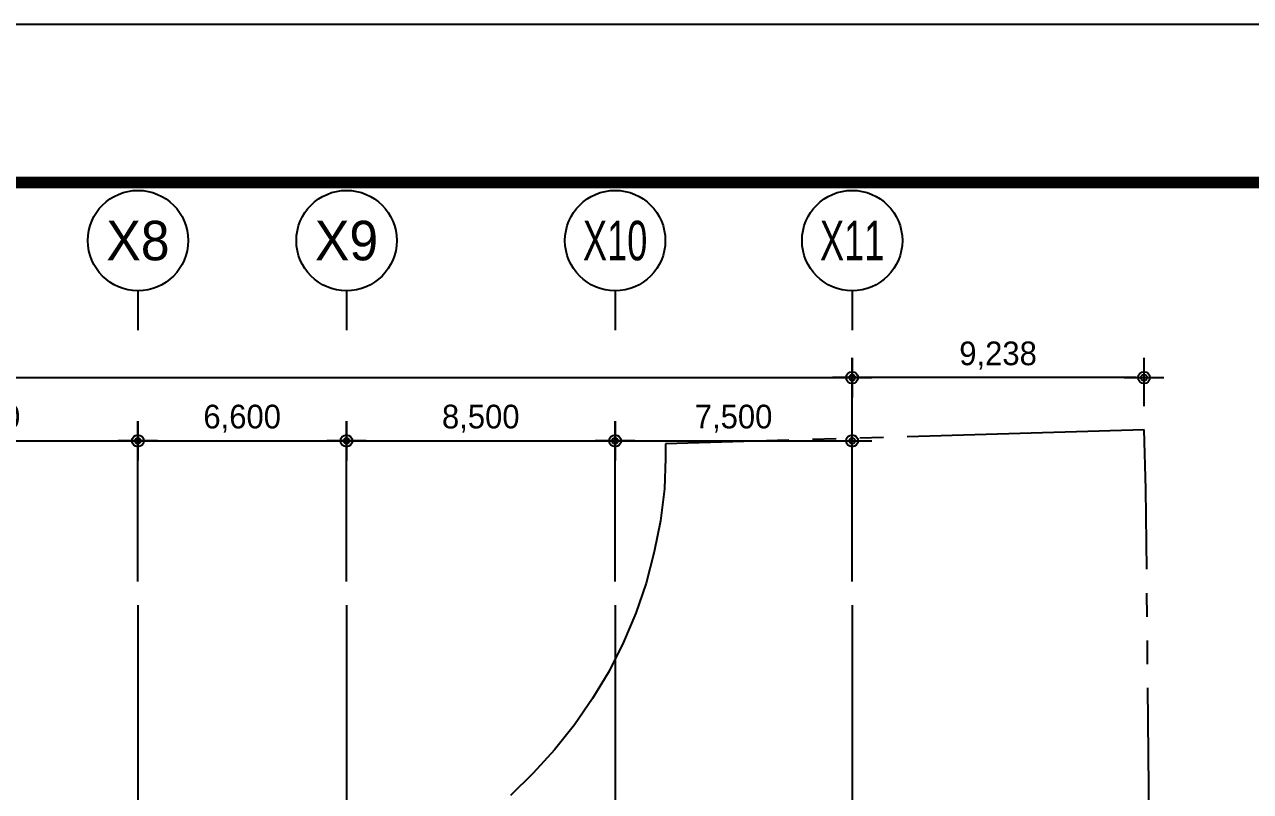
# Model space of a CAD drawing. Header units: metres. Extents: x 630750 to 860239, y 578133 to 726633.
# Drawn here: x 744317 to 783110, y 702363 to 726633 of the extents above; entities that cross this region are included whole.
import ezdxf
from ezdxf.enums import TextEntityAlignment as Align

# ---------------------------------------------------------------- set-up
doc = ezdxf.new("R2010")
doc.units = ezdxf.units.M
doc.header["$LTSCALE"] = 300
doc.linetypes.add('SITE$0$ACAD$0$DASHED', pattern=[19.05, 12.7, -6.35])
doc.linetypes.add('SITE$0$PROPERTY', pattern=[37.5, 25, -2.5, 2.5, -2.5, 2.5, -2.5])
doc.layers.get('Defpoints').update_dxf_attribs({"color": 8})
for name, color, linetype in [('001dmp-FORM', 7, 'Continuous'), ('A-CEN-1', 1, 'Continuous'), ('A-DIM', 7, 'Continuous'), ('A-GRID-DIMS', 14, 'Continuous'), ('DIM', 7, 'Continuous'), ('SITE$0$C-PROP', 72, 'SITE$0$ACAD$0$DASHED')]:
    doc.layers.add(name, color=color, linetype=linetype)
doc.styles.add('TEXT(돋음)', font='')
doc.styles.add('돋움', font='')
doc.styles.get('TEXT(돋음)').set_extended_font_data('Dotum')
doc.styles.get('돋움').set_extended_font_data('Dotum')
doc.dimstyles.new('DIM250', dxfattribs={"dimscale": 250, "dimtxt": 3, "dimasz": 1, "dimexe": 2, "dimexo": 3, "dimgap": 1, "dimtad": 1, "dimdec": 0, "dimzin": 0, "dimdsep": 46, "dimlunit": 6, "dimtxsty": 'TEXT(돋음)', "dimblk": 'Z_DOT', "dimcen": 2.5, "dimdle": 2, "dimclrd": 256, "dimclre": 256, "dimclrt": 3, "dimadec": 0, "dimazin": 0, "dimtfac": 1, "dimtdec": 0, "dimtix": 1, "dimtmove": 2, "dimatfit": 3, "dimldrblk": 'Z_DOT', "dimfxl": 1, "dimtolj": 1, "dimtzin": 0, "dimarcsym": 0})

# ---------------------------------------------------------------- blocks, each defined once
blk = doc.blocks.new('Z_DOT')
at = {"layer": 'DIM', "color": 7}
for p, q in [((0, -2.5), (0, 2.5)), ((-2.5, 0), (2.5, 0))]:
    blk.add_line(p, q, dxfattribs=at)
for radius in [0.75, 0.375]:
    blk.add_circle((0, 0), radius, dxfattribs=at)
blk = doc.blocks.new('*D52')
at = {"layer": 'A-DIM', "lineweight": -2, "transparency": 16777216}
for p, q in [((679504, 709009), (679504, 715959)), ((770504, 709009), (770504, 715959)), ((679754, 715459), (770254, 715459))]:
    blk.add_line(p, q, dxfattribs=at)
at = {"layer": 'Defpoints', "color": 0, "transparency": 16777216}
for p in [(770504, 715459), (679504, 708259), (770504, 708259)]:
    blk.add_point(p, dxfattribs=at)
at = {"layer": 'A-DIM', "lineweight": -2, "transparency": 16777216, "xscale": 250, "yscale": 250, "zscale": 250, "rotation": 180}
blk.add_blockref('Z_DOT', (679504, 715459), dxfattribs=at)
at = {"layer": 'A-DIM', "lineweight": -2, "transparency": 16777216, "xscale": 250, "yscale": 250, "zscale": 250}
blk.add_blockref('Z_DOT', (770504, 715459), dxfattribs=at)
at = {"layer": 'A-DIM', "color": 3, "transparency": 16777216, "insert": (725004, 716157), "char_height": 750, "attachment_point": 5, "style": 'TEXT(돋음)'}
blk.add_mtext('\\A1;91,000', dxfattribs=at)
blk = doc.blocks.new('*D61')
at = {"layer": 'A-DIM', "lineweight": -2, "transparency": 16777216}
for p, q in [((738004, 709009), (738004, 713959)), ((747904, 709009), (747904, 713959)), ((738254, 713459), (747654, 713459))]:
    blk.add_line(p, q, dxfattribs=at)
at = {"layer": 'Defpoints', "color": 0, "transparency": 16777216}
for p in [(747904, 713459), (738004, 708259), (747904, 708259)]:
    blk.add_point(p, dxfattribs=at)
at = {"layer": 'A-DIM', "lineweight": -2, "transparency": 16777216, "xscale": 250, "yscale": 250, "zscale": 250, "rotation": 180}
blk.add_blockref('Z_DOT', (738004, 713459), dxfattribs=at)
at = {"layer": 'A-DIM', "lineweight": -2, "transparency": 16777216, "xscale": 250, "yscale": 250, "zscale": 250}
blk.add_blockref('Z_DOT', (747904, 713459), dxfattribs=at)
at = {"layer": 'A-DIM', "color": 3, "transparency": 16777216, "insert": (742954, 714157), "char_height": 750, "attachment_point": 5, "style": 'TEXT(돋음)'}
blk.add_mtext('\\A1;9,900', dxfattribs=at)
blk = doc.blocks.new('*D62')
at = {"layer": 'A-DIM', "lineweight": -2, "transparency": 16777216}
for p, q in [((747904, 709009), (747904, 713959)), ((754504, 709009), (754504, 713959)), ((748154, 713459), (754254, 713459))]:
    blk.add_line(p, q, dxfattribs=at)
at = {"layer": 'Defpoints', "color": 0, "transparency": 16777216}
for p in [(754504, 713459), (747904, 708259), (754504, 708259)]:
    blk.add_point(p, dxfattribs=at)
at = {"layer": 'A-DIM', "lineweight": -2, "transparency": 16777216, "xscale": 250, "yscale": 250, "zscale": 250, "rotation": 180}
blk.add_blockref('Z_DOT', (747904, 713459), dxfattribs=at)
at = {"layer": 'A-DIM', "lineweight": -2, "transparency": 16777216, "xscale": 250, "yscale": 250, "zscale": 250}
blk.add_blockref('Z_DOT', (754504, 713459), dxfattribs=at)
at = {"layer": 'A-DIM', "color": 3, "transparency": 16777216, "insert": (751204, 714157), "char_height": 750, "attachment_point": 5, "style": 'TEXT(돋음)'}
blk.add_mtext('\\A1;6,600', dxfattribs=at)
blk = doc.blocks.new('*D63')
at = {"layer": 'A-DIM', "lineweight": -2, "transparency": 16777216}
for p, q in [((754504, 709009), (754504, 713959)), ((763004, 709009), (763004, 713959)), ((754754, 713459), (762754, 713459))]:
    blk.add_line(p, q, dxfattribs=at)
at = {"layer": 'Defpoints', "color": 0, "transparency": 16777216}
for p in [(763004, 713459), (754504, 708259), (763004, 708259)]:
    blk.add_point(p, dxfattribs=at)
at = {"layer": 'A-DIM', "lineweight": -2, "transparency": 16777216, "xscale": 250, "yscale": 250, "zscale": 250, "rotation": 180}
blk.add_blockref('Z_DOT', (754504, 713459), dxfattribs=at)
at = {"layer": 'A-DIM', "lineweight": -2, "transparency": 16777216, "xscale": 250, "yscale": 250, "zscale": 250}
blk.add_blockref('Z_DOT', (763004, 713459), dxfattribs=at)
at = {"layer": 'A-DIM', "color": 3, "transparency": 16777216, "insert": (758754, 714157), "char_height": 750, "attachment_point": 5, "style": 'TEXT(돋음)'}
blk.add_mtext('\\A1;8,500', dxfattribs=at)
blk = doc.blocks.new('*D64')
at = {"layer": 'A-DIM', "lineweight": -2, "transparency": 16777216}
for p, q in [((763004, 709009), (763004, 713959)), ((770504, 709009), (770504, 713959)), ((763254, 713459), (770254, 713459))]:
    blk.add_line(p, q, dxfattribs=at)
at = {"layer": 'Defpoints', "color": 0, "transparency": 16777216}
for p in [(770504, 713459), (763004, 708259), (770504, 708259)]:
    blk.add_point(p, dxfattribs=at)
at = {"layer": 'A-DIM', "lineweight": -2, "transparency": 16777216, "xscale": 250, "yscale": 250, "zscale": 250, "rotation": 180}
blk.add_blockref('Z_DOT', (763004, 713459), dxfattribs=at)
at = {"layer": 'A-DIM', "lineweight": -2, "transparency": 16777216, "xscale": 250, "yscale": 250, "zscale": 250}
blk.add_blockref('Z_DOT', (770504, 713459), dxfattribs=at)
at = {"layer": 'A-DIM', "color": 3, "transparency": 16777216, "insert": (766754, 714157), "char_height": 750, "attachment_point": 5, "style": 'TEXT(돋음)'}
blk.add_mtext('\\A1;7,500', dxfattribs=at)
blk = doc.blocks.new('*U18')
blk.add_line((0, 5), (0, 0))
blk.add_circle((0, 11.35), 6.35)
at = {"color": 3, "style": '돋움'}
blk.add_attdef('NO', text='', height=5, dxfattribs=at).set_placement((0, 11.35), align=Align.MIDDLE_CENTER)
blk = doc.blocks.new('*D94')
at = {"layer": 'A-DIM', "lineweight": -2, "transparency": 16777216}
for p, q in [((770504, 709009), (770504, 715959)), ((779742, 714558), (779742, 715959)), ((779492, 715459), (770754, 715459))]:
    blk.add_line(p, q, dxfattribs=at)
at = {"layer": 'Defpoints', "color": 0, "transparency": 16777216}
for p in [(770504, 715459), (779742, 713808), (770504, 708259)]:
    blk.add_point(p, dxfattribs=at)
at = {"layer": 'A-DIM', "lineweight": -2, "transparency": 16777216, "xscale": 250, "yscale": 250, "zscale": 250, "rotation": 180}
blk.add_blockref('Z_DOT', (770504, 715459), dxfattribs=at)
at = {"layer": 'A-DIM', "lineweight": -2, "transparency": 16777216, "xscale": 250, "yscale": 250, "zscale": 250}
blk.add_blockref('Z_DOT', (779742, 715459), dxfattribs=at)
at = {"layer": 'A-DIM', "color": 3, "transparency": 16777216, "insert": (775123, 716157), "char_height": 750, "attachment_point": 5, "style": 'TEXT(돋음)'}
blk.add_mtext('\\A1;9,238', dxfattribs=at)
blk = doc.blocks.new('*D125')
at = {"layer": 'A-DIM', "lineweight": -2, "transparency": 16777216}
for p, q in [((679504, 709009), (679504, 715959)), ((770504, 709009), (770504, 715959)), ((679754, 715459), (770254, 715459))]:
    blk.add_line(p, q, dxfattribs=at)
at = {"layer": 'Defpoints', "color": 0, "transparency": 16777216}
for p in [(770504, 715459), (679504, 708259), (770504, 708259)]:
    blk.add_point(p, dxfattribs=at)
at = {"layer": 'A-DIM', "lineweight": -2, "transparency": 16777216, "xscale": 250, "yscale": 250, "zscale": 250, "rotation": 180}
blk.add_blockref('Z_DOT', (679504, 715459), dxfattribs=at)
at = {"layer": 'A-DIM', "lineweight": -2, "transparency": 16777216, "xscale": 250, "yscale": 250, "zscale": 250}
blk.add_blockref('Z_DOT', (770504, 715459), dxfattribs=at)
at = {"layer": 'A-DIM', "color": 3, "transparency": 16777216, "insert": (725004, 716157), "char_height": 750, "attachment_point": 5, "style": 'TEXT(돋음)'}
blk.add_mtext('\\A1;91,000', dxfattribs=at)
blk = doc.blocks.new('*D134')
at = {"layer": 'A-DIM', "lineweight": -2, "transparency": 16777216}
for p, q in [((738004, 709009), (738004, 713959)), ((747904, 709009), (747904, 713959)), ((738254, 713459), (747654, 713459))]:
    blk.add_line(p, q, dxfattribs=at)
at = {"layer": 'Defpoints', "color": 0, "transparency": 16777216}
for p in [(747904, 713459), (738004, 708259), (747904, 708259)]:
    blk.add_point(p, dxfattribs=at)
at = {"layer": 'A-DIM', "lineweight": -2, "transparency": 16777216, "xscale": 250, "yscale": 250, "zscale": 250, "rotation": 180}
blk.add_blockref('Z_DOT', (738004, 713459), dxfattribs=at)
at = {"layer": 'A-DIM', "lineweight": -2, "transparency": 16777216, "xscale": 250, "yscale": 250, "zscale": 250}
blk.add_blockref('Z_DOT', (747904, 713459), dxfattribs=at)
at = {"layer": 'A-DIM', "color": 3, "transparency": 16777216, "insert": (742954, 714157), "char_height": 750, "attachment_point": 5, "style": 'TEXT(돋음)'}
blk.add_mtext('\\A1;9,900', dxfattribs=at)
blk = doc.blocks.new('*D135')
at = {"layer": 'A-DIM', "lineweight": -2, "transparency": 16777216}
for p, q in [((747904, 709009), (747904, 713959)), ((754504, 709009), (754504, 713959)), ((748154, 713459), (754254, 713459))]:
    blk.add_line(p, q, dxfattribs=at)
at = {"layer": 'Defpoints', "color": 0, "transparency": 16777216}
for p in [(754504, 713459), (747904, 708259), (754504, 708259)]:
    blk.add_point(p, dxfattribs=at)
at = {"layer": 'A-DIM', "lineweight": -2, "transparency": 16777216, "xscale": 250, "yscale": 250, "zscale": 250, "rotation": 180}
blk.add_blockref('Z_DOT', (747904, 713459), dxfattribs=at)
at = {"layer": 'A-DIM', "lineweight": -2, "transparency": 16777216, "xscale": 250, "yscale": 250, "zscale": 250}
blk.add_blockref('Z_DOT', (754504, 713459), dxfattribs=at)
at = {"layer": 'A-DIM', "color": 3, "transparency": 16777216, "insert": (751204, 714157), "char_height": 750, "attachment_point": 5, "style": 'TEXT(돋음)'}
blk.add_mtext('\\A1;6,600', dxfattribs=at)
blk = doc.blocks.new('*D136')
at = {"layer": 'A-DIM', "lineweight": -2, "transparency": 16777216}
for p, q in [((754504, 709009), (754504, 713959)), ((763004, 709009), (763004, 713959)), ((754754, 713459), (762754, 713459))]:
    blk.add_line(p, q, dxfattribs=at)
at = {"layer": 'Defpoints', "color": 0, "transparency": 16777216}
for p in [(763004, 713459), (754504, 708259), (763004, 708259)]:
    blk.add_point(p, dxfattribs=at)
at = {"layer": 'A-DIM', "lineweight": -2, "transparency": 16777216, "xscale": 250, "yscale": 250, "zscale": 250, "rotation": 180}
blk.add_blockref('Z_DOT', (754504, 713459), dxfattribs=at)
at = {"layer": 'A-DIM', "lineweight": -2, "transparency": 16777216, "xscale": 250, "yscale": 250, "zscale": 250}
blk.add_blockref('Z_DOT', (763004, 713459), dxfattribs=at)
at = {"layer": 'A-DIM', "color": 3, "transparency": 16777216, "insert": (758754, 714157), "char_height": 750, "attachment_point": 5, "style": 'TEXT(돋음)'}
blk.add_mtext('\\A1;8,500', dxfattribs=at)
blk = doc.blocks.new('*D137')
at = {"layer": 'A-DIM', "lineweight": -2, "transparency": 16777216}
for p, q in [((763004, 709009), (763004, 713959)), ((770504, 709009), (770504, 713959)), ((763254, 713459), (770254, 713459))]:
    blk.add_line(p, q, dxfattribs=at)
at = {"layer": 'Defpoints', "color": 0, "transparency": 16777216}
for p in [(770504, 713459), (763004, 708259), (770504, 708259)]:
    blk.add_point(p, dxfattribs=at)
at = {"layer": 'A-DIM', "lineweight": -2, "transparency": 16777216, "xscale": 250, "yscale": 250, "zscale": 250, "rotation": 180}
blk.add_blockref('Z_DOT', (763004, 713459), dxfattribs=at)
at = {"layer": 'A-DIM', "lineweight": -2, "transparency": 16777216, "xscale": 250, "yscale": 250, "zscale": 250}
blk.add_blockref('Z_DOT', (770504, 713459), dxfattribs=at)
at = {"layer": 'A-DIM', "color": 3, "transparency": 16777216, "insert": (766754, 714157), "char_height": 750, "attachment_point": 5, "style": 'TEXT(돋음)'}
blk.add_mtext('\\A1;7,500', dxfattribs=at)
blk = doc.blocks.new('*D167')
at = {"layer": 'A-DIM', "lineweight": -2, "transparency": 16777216}
for p, q in [((770504, 709009), (770504, 715959)), ((779742, 714558), (779742, 715959)), ((779492, 715459), (770754, 715459))]:
    blk.add_line(p, q, dxfattribs=at)
at = {"layer": 'Defpoints', "color": 0, "transparency": 16777216}
for p in [(770504, 715459), (779742, 713808), (770504, 708259)]:
    blk.add_point(p, dxfattribs=at)
at = {"layer": 'A-DIM', "lineweight": -2, "transparency": 16777216, "xscale": 250, "yscale": 250, "zscale": 250, "rotation": 180}
blk.add_blockref('Z_DOT', (770504, 715459), dxfattribs=at)
at = {"layer": 'A-DIM', "lineweight": -2, "transparency": 16777216, "xscale": 250, "yscale": 250, "zscale": 250}
blk.add_blockref('Z_DOT', (779742, 715459), dxfattribs=at)
at = {"layer": 'A-DIM', "color": 3, "transparency": 16777216, "insert": (775123, 716157), "char_height": 750, "attachment_point": 5, "style": 'TEXT(돋음)'}
blk.add_mtext('\\A1;9,238', dxfattribs=at)
blk = doc.blocks.new('xref-sheet(건축)')
at = {"layer": '001dmp-FORM', "color": 30}
blk.add_lwpolyline([(8410, 5940), (0, 5940), (0, 0), (8410, 0)], close=True, dxfattribs=at)
at = {"layer": '001dmp-FORM', "const_width": 15}
blk.add_lwpolyline([(300, 200), (300, 5740), (8210, 5740), (8210, 200)], close=True, dxfattribs=at)

msp = doc.modelspace()

# ---------------------------------------------------------------- linework, layer by layer
at = {"layer": 'A-CEN-1', "linetype": 'Continuous'}
for p, q in [((747904.4, 708258.8), (747904.4, 599232.8)), ((754504.4, 708258.8), (754504.4, 599232.8)), ((763004.4, 708258.8), (763004.4, 599232.8)), ((770504.4, 708258.8), (770504.4, 599232.8))]:
    msp.add_line(p, q, dxfattribs=at)
at = {"layer": 'DIM'}
msp.add_lwpolyline([(779801, 711927.7, 0, 250, 0), (780834.5, 711927.7, 0, 0, 0), (782908.2, 711927.7, 0, 0, 0), (782908.2, 711927.7, 0, 0, 0)], format="xyseb", dxfattribs=at)
at = {"layer": 'SITE$0$C-PROP', "color": 9, "linetype": 'SITE$0$PROPERTY'}
msp.add_lwpolyline([(780047, 686894.3), (779801, 711927.7), (779742.5, 713808.5), (764598.3, 713360.1), (764595.8, 712910.9), (764567.3, 711936), (764444.8, 710927.4), (764245.7, 709942.3), (763983.4, 708955.8), (763660.2, 708009), (763270, 707082.8), (762819.6, 706164.8), (762291.9, 705301.9), (761722.4, 704472.9), (761091.9, 703683.6), (760412.9, 702940.7), (759692, 702231.6)], dxfattribs=at)

# ---------------------------------------------------------------- block references
at = {"xscale": 24.99999135418329, "yscale": 24.99999133078381, "zscale": 24.99999133122849}
msp.add_blockref('xref-sheet(건축)', (630750, 578132.8), dxfattribs=at)
at = {"layer": 'A-GRID-DIMS', "xscale": 250, "yscale": 250, "zscale": 250}
for p, values in [((747906.4, 716958.8), {'NO': 'X8'}), ((747906.4, 716958.8), {'NO': 'X8'}), ((754506.4, 716958.8), {'NO': 'X9'}), ((754506.4, 716958.8), {'NO': 'X9'})]:
    msp.add_blockref('*U18', p, dxfattribs=at).add_auto_attribs(values)
at = {"layer": 'A-GRID-DIMS'}
ref = msp.add_blockref('*U18', (763006.4, 716958.8), dxfattribs=dict(at, xscale=250, yscale=250, zscale=250))
ref.add_attrib('NO', 'X10', dxfattribs={"layer": '0', "color": 3, "height": 1250, "style": '돋움', "width": 0.7}).set_placement((763006.4, 719796.3), align=Align.MIDDLE_CENTER)
ref = msp.add_blockref('*U18', (763006.4, 716958.8), dxfattribs=dict(at, xscale=250, yscale=250, zscale=250))
ref.add_attrib('NO', 'X10', dxfattribs={"layer": '0', "color": 3, "height": 1250, "style": '돋움', "width": 0.7}).set_placement((763006.4, 719796.3), align=Align.MIDDLE_CENTER)
ref = msp.add_blockref('*U18', (770506.4, 716958.8), dxfattribs=dict(at, xscale=250, yscale=250, zscale=250))
ref.add_attrib('NO', 'X11', dxfattribs={"layer": '0', "color": 3, "height": 1250, "style": '돋움', "width": 0.7}).set_placement((770506.4, 719796.3), align=Align.MIDDLE_CENTER)
ref = msp.add_blockref('*U18', (770506.4, 716958.8), dxfattribs=dict(at, xscale=250, yscale=250, zscale=250))
ref.add_attrib('NO', 'X11', dxfattribs={"layer": '0', "color": 3, "height": 1250, "style": '돋움', "width": 0.7}).set_placement((770506.4, 719796.3), align=Align.MIDDLE_CENTER)

# ---------------------------------------------------------------- dimensions: what is measured, and where the dimension line sits
at = {"layer": 'A-DIM'}
for base, p1, p2, picture, middle in [((770504.4, 715458.8), (679504.4, 708258.8), (770504.4, 708258.8), '*D52', (725004.4, 716156.6)), ((770504.4, 715458.8), (679504.4, 708258.8), (770504.4, 708258.8), '*D125', (725004.4, 716156.6)), ((747904.4, 713458.8), (738004.4, 708258.8), (747904.4, 708258.8), '*D61', (742954.4, 714156.6)), ((747904.4, 713458.8), (738004.4, 708258.8), (747904.4, 708258.8), '*D134', (742954.4, 714156.6)), ((754504.4, 713458.8), (747904.4, 708258.8), (754504.4, 708258.8), '*D62', (751204.4, 714156.6)), ((754504.4, 713458.8), (747904.4, 708258.8), (754504.4, 708258.8), '*D135', (751204.4, 714156.6)), ((763004.4, 713458.8), (754504.4, 708258.8), (763004.4, 708258.8), '*D63', (758754.4, 714156.6)), ((763004.4, 713458.8), (754504.4, 708258.8), (763004.4, 708258.8), '*D136', (758754.4, 714156.6)), ((770504.4, 713458.8), (763004.4, 708258.8), (770504.4, 708258.8), '*D64', (766754.4, 714156.6)), ((770504.4, 713458.8), (763004.4, 708258.8), (770504.4, 708258.8), '*D137', (766754.4, 714156.6))]:
    dim = msp.add_linear_dim(base=base, p1=p1, p2=p2, dimstyle='DIM250', dxfattribs=at)
    dim.commit()
    dim.dimension.update_dxf_attribs({"geometry": picture, "text_midpoint": middle})
for picture in ['*D94', '*D167']:
    dim = msp.add_linear_dim(base=(770504.4, 715458.8), p1=(779742.5, 713808.5), p2=(770504.4, 708258.8), angle=180, dimstyle='DIM250', dxfattribs=at)
    dim.commit()
    dim.dimension.update_dxf_attribs({"geometry": picture, "text_midpoint": (775123.4, 716156.6)})

doc.saveas('drawing.dxf')
